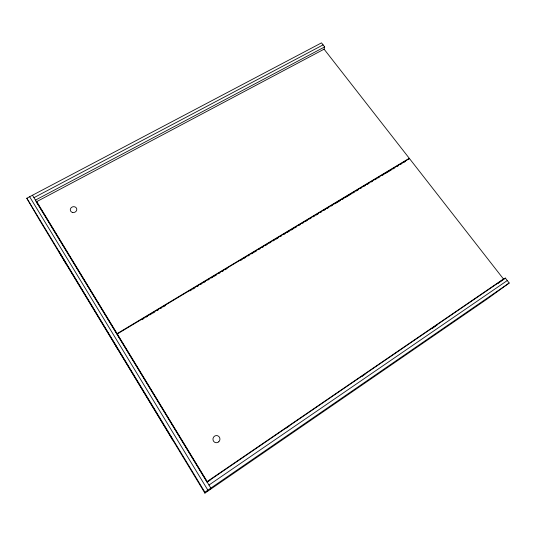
<?xml version="1.0" encoding="UTF-8"?>
<svg xmlns="http://www.w3.org/2000/svg" width="536" height="536" viewBox="0 0 536 536"><rect width="100%" height="100%" fill="white"/><g stroke="black" fill="none" stroke-linecap="round" stroke-linejoin="round"><path stroke-width="0.8" d="M117.317 333.935L409.477 158.562L503.478 279.008L207.231 481.529M207.64 491.244L207.868 490.145L29.641 196.739M324.046 49.299L324.669 46.913L321.513 42.873L26.8 198.24L39.597 220.182L204.906 493.127L487.706 298.632L509.2 283.021L505.334 278.077L207.11 481.991M210.373 489.368L210.836 488.108L32.475 195.245M408.499 159.621L409.276 158.308L324.099 49.178L36.723 201.63L37.406 202.863M361.968 376.46L365.117 374.148M431.929 328.742L437.53 324.628M502.292 279.906L503.478 279.008M497.71 283.658L500.369 281.655M502.024 280.569L505.334 278.077M204.906 493.127L204.893 492.189L509.2 283.021M210.018 480.216L207.09 482.219L36.991 202.896M286.378 427.996L289.112 426.127M500.939 281.273L502.634 280.107M208.973 485.047L507.264 280.549M409.276 158.308L117.129 333.627L117.692 334.665M141.879 319.724L144.023 318.438M146.174 317.145L147.608 316.28M149.758 314.994L151.192 314.13M152.626 313.272L154.777 311.979M156.927 310.686L158.361 309.828M160.512 308.535L161.946 307.677M163.38 306.813L165.53 305.52M189.898 290.887L191.332 290.03M192.766 289.165L194.916 287.879M197.067 286.586L198.501 285.721M200.652 284.435L202.079 283.571M203.513 282.713L205.663 281.42M207.814 280.127L209.248 279.269M211.398 277.976L212.832 277.119M214.266 276.254L216.417 274.968M218.567 273.675L220.001 272.811M222.152 271.524L223.586 270.66M225.02 269.802L227.17 268.509M240.785 260.329L242.218 259.471M243.652 258.607L245.803 257.32M247.954 256.027L249.387 255.17M251.538 253.876L252.972 253.012M254.406 252.155L256.556 250.861M258.707 249.568L260.134 248.711M262.285 247.418L263.719 246.56M265.153 245.696L267.303 244.409M269.454 243.116L270.888 242.252M273.038 240.965L274.472 240.101M275.906 239.244L278.057 237.951M280.207 236.657L281.641 235.8M283.792 234.507L285.226 233.649M286.66 232.785L289.52 231.063M290.954 230.205L293.105 228.912M294.539 228.055L296.689 226.762M298.84 225.468L300.274 224.611M302.425 223.318L303.858 222.453M305.292 221.596L307.443 220.303M309.594 219.016L311.027 218.152M313.178 216.859L314.612 216.001M316.046 215.137L318.19 213.851M320.34 212.558L321.774 211.7M323.925 210.407L325.359 209.543M326.793 208.685L328.943 207.392M331.094 206.099L332.528 205.241M334.678 203.948L340.414 200.504M341.847 199.647L343.998 198.354M345.432 197.496L351.16 194.052M352.594 193.188L354.745 191.901M356.179 191.037L358.329 189.744M360.48 188.458L361.914 187.593M364.065 186.3L365.498 185.443M366.932 184.585L369.083 183.292M371.234 181.999L372.667 181.141M374.818 179.848L376.252 178.984M377.679 178.126L379.83 176.833M381.98 175.547L384.131 174.254M385.565 173.389L391.3 169.946M392.734 169.088L394.885 167.795M397.035 166.508L398.469 165.644M400.62 164.351L402.054 163.493M403.487 162.629L405.631 161.343M33.956 197.67L323.087 44.89M324.669 46.913L35.436 200.109L37.466 203.74M36.723 201.63L207.218 481.63M26.8 198.24L204.893 492.189M172.739 440.016L59.087 251.799L66.524 264.65M113.284 341.311L117.672 349.077M170.843 436.338L172.471 439.553M218.789 441.785A3.611 3.497 -74.2 0 0 217.542 435.701A3.611 3.497 -74.2 0 0 213.02 439.949A3.611 3.497 -74.2 0 0 218.789 441.785M72.461 212.43A3.276 2.921 -14.1 0 0 76.735 208.899A3.276 2.921 -14.1 0 0 71.409 207.479A3.276 2.921 -14.1 0 0 72.461 212.43"/></g></svg>
